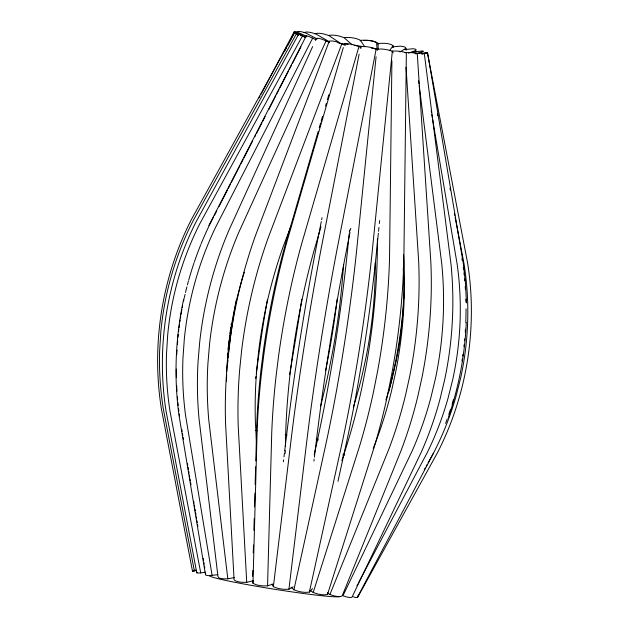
<?xml version="1.0" encoding="UTF-8"?>
<svg xmlns="http://www.w3.org/2000/svg" width="629" height="629" viewBox="0 0 629 629"><rect width="100%" height="100%" fill="white"/><g stroke="black" fill="none" stroke-linecap="round" stroke-linejoin="round"><path stroke-width="0.94" d="M305.969 37.63L298.806 33.848L196.122 221.762C166.709 279.842 155.984 347.098 166.103 411.429L196.767 572.752M377.424 238.957L377.384 241.898A291.471 118.999 -82.3 0 1 365.63 368.822L362.068 386.741A291.471 118.999 -82.3 0 1 343.631 455.026L341.854 460.64M391.906 60.824L389.548 257.45A306.37 125.085 -82.3 0 1 377.416 372.179L373.673 391.018A306.37 125.085 -82.3 0 1 359.764 445.529L313.203 592.471L317.189 593.792A13.217 4.718 17.6 0 0 324.8 594.822L327.528 594.421L374.09 447.478A306.37 125.085 -82.3 0 0 387.999 392.96L391.741 374.129A306.37 125.085 -82.3 0 0 403.873 259.4L406.35 52.993L403.834 52.073A13.217 3.499 0.7 0 0 396.231 51.035L392.024 51.043M252.638 576.337L252.795 570.464M253.275 552.852L253.487 545.029M253.888 530.357L254.21 518.611M254.533 506.872L254.902 493.175M255.146 484.369L255.626 466.765M255.783 460.892L256.317 441.33A291.471 102.889 -79.9 0 1 260.886 370.866L263.134 352.743A291.471 102.889 -79.9 0 1 290.071 228.201L318.172 131.469M272.86 584.034L267.561 585.858L263.378 585.898A13.217 4.82 1.6 0 1 255.626 584.522L252.976 583.272L257.159 429.686A306.37 108.157 -79.9 0 1 261.467 373.665L263.834 354.607A306.37 108.157 -79.9 0 1 286.95 241.607L343.308 47.592M267.561 585.858L271.752 432.272A306.37 108.157 -79.9 0 1 276.06 376.252L278.419 357.193A306.37 108.157 -79.9 0 1 301.543 244.194L358.994 46.412L355.015 45.123A13.217 3.609 16.2 0 0 347.271 43.747L344.401 43.826M285.181 453.47L285.259 450.521M285.362 446.598L285.873 427.964A287.752 101.583 -79.9 0 1 289.922 375.348L292.139 357.453A287.752 101.583 -79.9 0 1 313.847 251.317L320.979 226.778M421.516 53.803L424.677 53.489A13.217 1.006 -9.6 0 1 427.72 53.583L427.555 53.827M466.278 322.441C464.886 354.858 458.84 387.039 448.28 417.727M176.718 354.725L177.04 350.141M177.425 344.637L177.685 340.965M349.181 233.902L348.788 237.793A291.471 46.475 -81.5 0 1 332.057 364.002L328.928 381.992A291.471 46.475 -81.5 0 1 315.035 450.922L314.193 454.743M349.378 231.959L349.567 230.01M376.087 56.759L356.384 252.787A306.37 48.85 -81.5 0 1 340.659 366.99L337.364 385.899A306.37 48.85 -81.5 0 1 326.6 440.858L293.916 589.79L297.714 591.134A13.217 5.056 12.4 0 0 305.922 592.369L309.374 592.117L312.534 588.54M375.159 49.51L380.883 48.976A13.217 3.837 5.7 0 1 389.092 50.21L392.331 51.279L371.849 255.107A306.37 48.85 -81.5 0 1 356.116 369.317L352.83 388.219A306.37 48.85 -81.5 0 1 342.058 443.186L309.374 592.117M378.359 233.28L375.607 260.642A287.752 45.878 -81.5 0 1 360.834 367.91L357.744 385.663A287.752 45.878 -81.5 0 1 347.633 437.281L337.97 481.327M378.556 231.323L378.949 227.415M379.342 223.507L379.641 220.575M327.528 594.421L327.733 592.612M227.383 355.015L227.596 353.183M228.028 349.527L228.461 345.864M228.673 344.032L229.105 340.36M229.326 338.528L229.648 335.784M283.388 461.772L283.616 459.83M283.97 456.921L284.442 453.045M284.67 451.103L285.259 446.252A291.471 29.193 -80.7 0 1 294.419 376.574L297.1 358.522A291.471 29.193 -80.7 0 1 319.013 233.123L321.27 221.557M293.185 586.857L288.931 589.2L284.976 589.326A13.217 5.087 6.9 0 1 276.721 587.973L273.379 586.653L291.612 435.457A306.37 30.687 -80.7 0 1 299.105 379.979L301.92 360.999A306.37 30.687 -80.7 0 1 321.395 247.378L359.128 54.188M288.931 589.2L307.164 437.996A306.37 30.687 -80.7 0 1 314.649 382.518L317.472 363.546A306.37 30.687 -80.7 0 1 336.947 249.925L376.181 49.038L372.439 47.835A13.217 3.876 11.1 0 0 364.183 46.491L360.629 46.499L360.252 48.417M313.918 461.104L314.154 459.162M314.39 457.212L317.323 432.917A287.752 28.824 -80.7 0 1 324.36 380.812L327.001 362.988A287.752 28.824 -80.7 0 1 345.297 256.27L349.999 232.195M306.771 36.419L297.045 31.953A13.217 2.17 27.9 0 0 294.097 31.875L294.411 32.81L287.508 45.831M183.668 299.066C175.53 336.932 173.808 376.142 178.888 414.55L205.486 574.757A13.217 2.469 -9.4 0 0 208.867 575.669L217.799 574.694M321.647 219.631L322.024 217.697M350.377 230.269L350.754 228.343M352.492 596.559L354.379 597.165A13.217 2.225 27.8 0 0 357.421 597.259L357.39 596.709A13.217 1.085 28.9 0 0 357.838 596.245L357.531 595.946M319.265 127.711L320.625 123.017M321.175 121.138L322.535 116.444M325.539 106.112L326.357 103.298M327.45 99.539L328.81 94.845M205.424 574.497L205.769 573.915M297.022 32.37L297.784 31.599A13.217 3.208 25.7 0 1 302.635 32.032L306.158 33.172L317.079 38.935M341.932 43.582L268.017 238.312A306.37 178.306 -79 0 0 241.607 350.707L239.657 369.836A306.37 178.306 -79 0 0 238.226 426.383L246.725 582.328L242.574 582.32A13.217 4.269 -3.1 0 1 235.867 581.015L234.082 579.867L225.583 423.93A306.37 178.306 -79 0 1 227.014 367.375L228.964 348.246A306.37 178.306 -79 0 1 255.374 235.851L329.289 41.121L331.279 40.932A13.217 3.051 20.8 0 1 337.985 42.237L345.297 45.43M291.038 225.96L283.388 246.112A287.752 167.463 -79 0 0 258.59 351.674L256.758 369.64A287.752 167.463 -79 0 0 255.413 422.759L256.483 442.297M405.076 52.608L409.196 52.537A13.217 2.886 -3.7 0 1 415.683 53.3L417.294 54.055L430.865 262.513A306.37 192.859 -83.3 0 1 421.941 377.644L417.798 396.427A306.37 192.859 -83.3 0 1 401.082 450.584L342.145 595.946L340.32 596.528A13.217 4.104 22.1 0 1 333.834 595.757L329.926 594.507L388.856 449.145A306.37 192.859 -83.3 0 0 405.579 394.988L409.723 376.205A306.37 192.859 -83.3 0 0 418.647 261.066L406.035 67.287M312.644 46.601L228.799 230.505A306.37 236.394 -77.6 0 0 199.676 342.341L198.072 361.541A306.37 236.394 -77.6 0 0 199.016 418.584L217.988 576.675L218.758 577.681A13.217 3.467 -6.8 0 0 223.987 578.829L227.824 578.837L234.507 577.564M315.491 40.358L316.308 38.566L317.291 38.243A13.217 2.249 24.5 0 1 322.52 39.391L329.565 42.505M326.144 40.736L238.643 232.675A306.37 236.394 -77.6 0 0 209.512 344.503L207.908 363.704A306.37 236.394 -77.6 0 0 208.852 420.746L227.824 578.837M208.82 225.583L306.26 35.853A13.217 1.258 27.2 0 1 309.641 36.773L316.096 39.824M209.481 225.064L213.514 217.194M214.41 215.448L216.651 211.085M218.9 206.713L227.415 190.115M228.311 188.362L230.552 183.998M231.448 182.253L239.971 165.647M240.868 163.902L243.108 159.53M244.005 157.785L252.528 141.187M254.769 136.815L255.665 135.07M256.561 133.324L261.939 122.836M262.843 121.09L265.084 116.727M268.669 109.737L275.84 95.757M276.736 94.004L278.985 89.64M279.881 87.895L288.397 71.289M289.293 69.544L291.534 65.172M292.438 63.427L300.953 46.829M312.707 38.062L215.401 227.659A306.37 278.505 -74.9 0 0 184.321 339.023L182.96 358.278A306.37 278.505 -74.9 0 0 185.618 415.73L212.138 575.637M356.926 585.756L357.838 584.026M358.75 582.297L427.382 452.33A306.37 285.59 -88.2 0 0 447.958 398.527L452.668 379.79A306.37 285.59 -88.2 0 0 457.173 264.259L431.824 114.627M357.421 597.259L433.405 453.375M259.14 97.849L260.06 96.111M260.98 94.381L294.097 31.875M284.748 51.035L286.588 47.56M302.525 35.759L199.873 223.602A306.37 301.778 -64.8 0 0 167.723 334.62L166.496 353.923A306.37 301.778 -64.8 0 0 170.082 411.68L200.73 572.925L205.541 572.138M294.687 32.488L191.468 219.387C161.795 277.373 151.188 344.723 161.425 409.047L192.498 571.163L196.209 570.566M305.545 37.394L295.779 32.598A13.217 1.03 28.9 0 0 294.938 32.881L296.283 33.966L193.103 220.787A306.37 304.648 71.7 0 0 160.843 331.601L159.632 350.927A306.37 304.648 71.7 0 0 163.312 408.866L194.369 570.904M424.276 469.682L425.228 467.968M426.171 466.254L427.115 464.54M428.066 462.826L434.214 451.685A306.37 304.271 74.5 0 0 455.585 397.843L460.397 379.106A306.37 304.271 74.5 0 0 463.998 263.614L455.152 217.319M358.058 596.63L437.548 452.581C467.198 394.58 477.804 327.237 467.591 262.922L427.374 52.584L422.704 53.394M389.807 50.289L393.062 45.76L391.324 44.62A13.217 4.238 -3.3 0 0 384.673 43.322L380.529 43.307L377.801 43.967M408.473 53.166L415.73 50.501L416.068 49.667A13.217 2.422 -9.5 0 0 412.773 48.771L404.817 49.589M197.223 572.233L196.924 572.429A13.217 1.352 -10.8 0 0 198.237 573.05L200.73 572.925M399.863 52.003L405.917 48.299L405.194 47.301A13.217 3.42 -7 0 0 400.044 46.161L392.402 46.876M303.956 32.669L305.741 32.079A13.217 4.065 22.3 0 1 312.165 32.834L316.057 34.084L329.124 41.616L327.222 41.53M192.498 571.163L193.661 570.865M415.517 53.827L423.215 51.57A13.217 1.297 -10.8 0 0 421.996 50.965L412.836 52.191M427.374 52.584L421.894 53.724M360.126 40.822L361.872 40.217L366.054 40.17A13.217 4.835 1.8 0 1 373.838 41.545L376.535 42.803L377.086 48.787M314.736 33.699L317.425 33.282A13.217 4.694 17.8 0 1 324.989 34.304L328.983 35.625L339.904 42.976L337.993 42.827M246.725 582.328L253.401 580.701M194.306 570.723L195.965 570.369M328.637 35.381L332.057 35.114A13.217 5.04 12.6 0 1 340.25 36.34L344.063 37.685L352.043 44.714M344.708 37.598L348.639 37.465A13.217 5.095 7.1 0 1 356.91 38.809L360.283 40.138L364.718 46.695L354.064 45.477M415.132 53.551L418.89 53.371A13.217 2.036 -7.2 0 1 423.828 53.819L424.426 54.393L451.001 264.227A306.37 247.598 -84.8 0 1 444.672 379.633L440.198 398.385A306.37 247.598 -84.8 0 1 421.21 452.298L352.13 596.921L351.446 597.353A13.217 3.255 25.5 0 1 346.516 596.913L342.962 595.765L411.916 451.465A306.37 247.598 -84.8 0 0 430.904 397.552L435.386 378.8A306.37 247.598 -84.8 0 0 441.707 263.386L419.189 85.607M363.499 40.476L367.698 40.437A13.217 4.796 1.3 0 1 375.403 41.813L378.021 43.055L378.202 48.991L371.252 48.056M339.526 43.472L348.191 44.329M316.403 438.751L318.313 439.168M305.112 37.41L298.806 33.848M327.489 593.092L329.926 594.507M296.283 33.966L298.72 35.436M358.994 46.412L361.423 47.946M310.113 590.372L313.203 592.471M376.181 49.038L377.675 50.289M291.07 587.242L293.916 589.79M306.331 36.34L306.142 35.947M271.775 584.207L273.379 586.653M392.331 51.279L393.259 52.805M454.413 213.459L454.783 215.385M421.831 52.231L422.193 54.157M427.72 53.583L463.384 264.094L465.491 283.459L466.459 302.934M437.391 113.833L437.721 115.767M449.987 188.165L450.309 190.1M461.922 258.637L462.252 260.571M431.172 110.759L431.494 112.693M415.73 50.501L416.052 52.435M179.241 414.008L179.564 415.95M181.812 429.513L182.135 431.455M182.457 433.389L182.78 435.331M183.102 437.265L183.424 439.207M187.442 463.431L187.764 465.374M188.087 467.308L188.409 469.25M188.731 471.184L189.054 473.126M189.368 475.06L189.691 477.002M190.013 478.936L190.335 480.878M190.658 482.813L190.98 484.755M193.716 501.227L194.031 503.169M194.353 505.103L194.675 507.045M194.998 508.979L195.32 510.921M195.643 512.855L195.965 514.797M196.287 516.739L196.61 518.673M196.924 520.615L197.247 522.55M197.569 524.492L197.891 526.426M203.198 558.41L203.521 560.345M203.843 562.287L204.166 564.221M204.488 566.163L204.802 568.097M418.576 80.756L418.945 83.665M405.917 48.299L406.153 50.241M252.819 580.716L252.976 583.272M393.062 45.76L393.172 47.718M344.676 455.168A115.956 5.661 9 0 1 342.663 454.893M255.335 430.495A115.956 5.661 9 0 1 257.19 430.747M285.189 434.836A115.956 5.661 9 0 1 287.107 435.134M316.19 439.781A115.956 5.661 9 0 1 318.156 440.103M320.531 406.365A288.066 104.98 -79.9 0 0 329.344 368.46L332.812 350.605A287.752 104.87 -79.9 0 0 343.568 264.369M375.254 262.969A287.752 170.317 -78.9 0 1 366.235 356.384L362.39 374.169A287.752 170.317 -78.9 0 1 353.309 407.246M404.235 294.301A306.37 181.341 -78.9 0 1 403.991 298.115M403.488 304.79A306.37 181.341 -78.9 0 1 395.507 362.147L391.403 381.088A306.37 181.341 -78.9 0 1 388.856 391.411M403.236 268.418A287.752 224.254 -77.5 0 1 395.979 361.989L391.812 379.712A287.752 224.254 -77.5 0 1 385.907 399.91M463.29 267.309A306.37 285.59 -88.2 0 1 463.534 269.228M463.99 273.072A306.37 285.59 -88.2 0 1 464.202 274.999M464.587 278.851A306.37 285.59 -88.2 0 1 464.76 280.778M465.216 286.572A306.37 285.59 -88.2 0 1 465.413 289.466M465.861 299.152A306.37 285.59 -88.2 0 1 465.94 302.054M466.026 308.839A306.37 285.59 -88.2 0 1 465.774 322.402M465.444 329.179A306.37 285.59 -88.2 0 1 465.256 332.081M464.721 338.85A306.37 285.59 -88.2 0 1 464.54 340.776M464.155 344.629A306.37 285.59 -88.2 0 1 463.943 346.555M462.975 354.245A306.37 285.59 -88.2 0 1 462.708 356.163M462.284 359.041A306.37 285.59 -88.2 0 1 461.985 360.952M453.43 399.627A306.37 285.59 -88.2 0 1 452.07 404.258M450.34 409.778A306.37 285.59 -88.2 0 1 448.831 414.354M447.258 418.898A306.37 285.59 -88.2 0 1 445.615 423.419M403.582 254.572A291.471 183.479 -83.3 0 1 395.555 372.643L391.608 390.515A291.471 183.479 -83.3 0 1 373.217 448.414M226.519 381.127A287.752 222.029 -77.6 0 1 226.66 374.507M226.754 371.668A287.752 222.029 -77.6 0 1 227.116 364.081L228.626 346.044A287.752 222.029 -77.6 0 1 244.351 272.215M178.872 411.169A306.37 278.505 -74.9 0 1 178.526 408.323M178.204 405.477A306.37 278.505 -74.9 0 1 177.905 402.623M177.637 399.761A306.37 278.505 -74.9 0 1 177.386 396.899M176.969 391.167A306.37 278.505 -74.9 0 1 176.655 385.42M176.387 377.738A306.37 278.505 -74.9 0 1 176.309 369.081M177.944 337.301A306.37 278.505 -74.9 0 1 178.243 334.416M178.573 331.53A306.37 278.505 -74.9 0 1 178.801 329.612M179.045 327.693A306.37 278.505 -74.9 0 1 179.43 324.816M179.839 321.938A306.37 278.505 -74.9 0 1 180.122 320.019M180.421 318.109A306.37 278.505 -74.9 0 1 180.727 316.198M181.05 314.288A306.37 278.505 -74.9 0 1 181.891 309.523M182.253 307.612A306.37 278.505 -74.9 0 1 182.622 305.71M183.589 300.969A306.37 278.505 -74.9 0 1 183.998 299.074M184.211 298.13A306.37 278.505 -74.9 0 1 185.068 294.348M185.508 292.461A306.37 278.505 -74.9 0 1 186.915 286.816M187.403 284.937A306.37 278.505 -74.9 0 1 188.409 281.194M188.669 280.259A306.37 278.505 -74.9 0 1 194.102 262.67M194.416 261.75A306.37 278.505 -74.9 0 1 200.848 244.516M201.209 243.62A306.37 278.505 -74.9 0 1 209.032 225.937M195.918 570.165A13.217 0.959 -9.7 0 1 194.385 570.251M227.525 364.262A287.752 120.689 -82.3 0 1 227.871 360.464M228.146 357.61A287.752 120.689 -82.3 0 1 228.531 353.805L230.662 335.744A287.752 120.689 -82.3 0 1 236.347 299.836M229.899 333.857A306.37 128.497 -82.3 0 1 230.835 327.143M231.11 325.217A306.37 128.497 -82.3 0 1 231.393 323.306M255.712 378.438A287.752 49.353 -81.5 0 1 255.94 376.559M256.294 373.736A287.752 49.353 -81.5 0 1 258.401 357.673L260.956 339.66A287.752 49.353 -81.5 0 1 267.286 300.009M301.786 299.247A287.752 25.317 -80.8 0 1 294.679 344.55L291.683 362.485A287.752 25.317 -80.8 0 1 289.584 374.703M337.152 299.082A287.752 98.273 -80 0 1 329.557 350.062L326.129 367.926A287.752 98.273 -80 0 1 325.555 370.733M339.88 596.63A66.131 3.231 9 0 1 268.3 588.249A66.131 3.231 9 0 1 209.905 575.441"/></g></svg>
